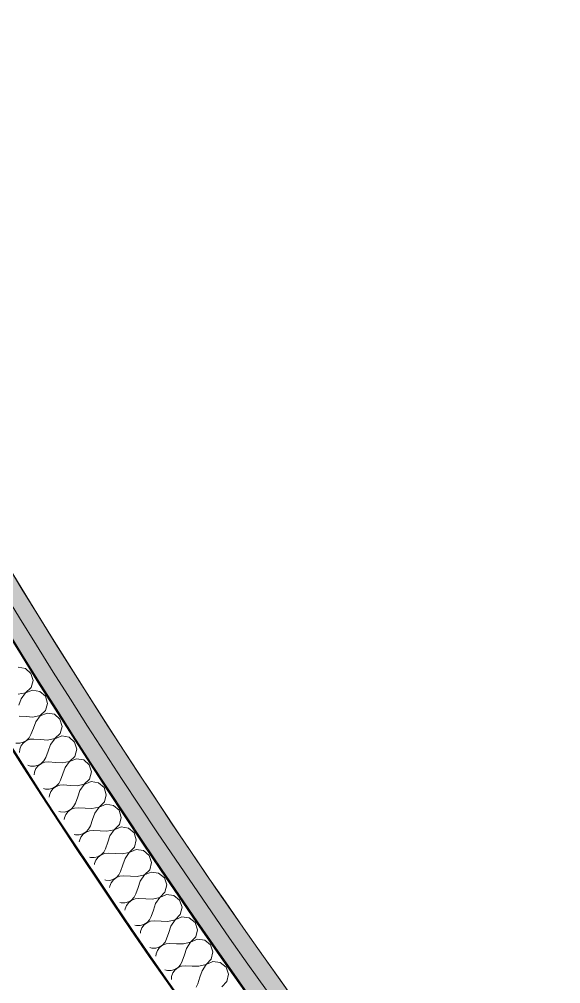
# Model space of a CAD drawing. Header units: millimetres. Extents: x -50172 to 74273, y -80883 to 11206.
# Drawn here: x -40371 to -39896, y -67202 to -66356 of the extents above; entities that cross this region are included whole.
import ezdxf
from ezdxf.enums import TextEntityAlignment as Align

# ---------------------------------------------------------------- set-up
doc = ezdxf.new("R2010")
doc.units = ezdxf.units.MM
doc.header["$MEASUREMENT"] = 0
doc.linetypes.add('Double Dashed', pattern=[1093.611073, 529.166651, -211.666656, 141.111112, -211.666656])
for name, color, linetype in [('A-25-M_Wall_Ext', 7, 'Continuous'), ('New_A-05-M_Gross_Int_Circulation', 7, 'Continuous'), ('New_A-15-MG_Structural_Grid_Phase_2', 7, 'Continuous'), ('New_A-20-M_Floor_Slab', 7, 'Continuous'), ('New_A-25-M_Wall_Int', 7, 'Continuous')]:
    doc.layers.add(name, color=color, linetype=linetype)
for name, color, linetype, lineweight in [('A-25-M_Wall_Ext_Pen_No__1', 7, 'Continuous', 13), ('New_A-20-M_Floor_Slab_Pen_No__89', 8, 'Continuous', 20), ('New_A-25-M_Wall_Int_Pen_No__1', 7, 'Continuous', 13), ('New_A-25-M_Wall_Int_Pen_No__150', 7, 'Continuous', 0), ('New_ArchiCAD Zone Stamps_Pen_No__9', 7, 'Continuous', 13)]:
    doc.layers.add(name, color=color, linetype=linetype, lineweight=lineweight)
for name, color, linetype, lineweight, true_color in [('A-25-M_Wall_Ext_Pen_No__107', 7, 'Continuous', 15, 0xa6a6a6), ('New_A-05-M_Gross_Int_Circulation_Pen_No__74', 7, 'Continuous', 20, 0x606060), ('New_A-15-MG_Structural_Grid_Phase_2_Pen_No__222', 7, 'Continuous', 13, 0x65af33), ('New_A-25-M_Wall_Int_Pen_No__107', 7, 'Continuous', 15, 0xa6a6a6), ('New_A-25-M_Wall_Int_Pen_No__81', 7, 'Continuous', 20, 0x6a6a6a)]:
    doc.layers.add(name, color=color, linetype=linetype, lineweight=lineweight, true_color=true_color)
doc.styles.add('GENERATED_STYLE_1', font='')
doc.styles.add('GENERATED_STYLE_3', font='')
doc.styles.get('GENERATED_STYLE_1').set_extended_font_data('Arial', bold=True)
doc.styles.get('GENERATED_STYLE_3').set_extended_font_data('Arial')
pattern_1 = [(60, (0, 0), (-43.30127, 25), []), (120, (0, 0), (43.30127, 25), [])]

# ---------------------------------------------------------------- blocks, each defined once
blk = doc.blocks.new('Stair 07 _INB 1162_12_1', base_point=(-38481.27, -67611.31))
at = {"layer": 'New_A-05-M_Gross_Int_Circulation_Pen_No__74', "linetype": 'Continuous'}
blk.add_arc((-35520.95, -63902.84), 5676.01, 206.46566, 243.05793, dxfattribs=at)
at = {"layer": 'New_ArchiCAD Zone Stamps_Pen_No__9'}
for tag, height, style, p in [('ROOM_NAME', 250, 'GENERATED_STYLE_1', (-38720.58, -66310.5)), ('zoneNameLine2', 250, 'GENERATED_STYLE_1', (-38909.01, -66742.64)), ('ROOM_NUMBER', 200, 'GENERATED_STYLE_3', (-39097.44, -67163.34)), ('measuredAreaCode', 200, 'GENERATED_STYLE_3', (-39254.47, -67523.45)), ('DUMMY_649', 200, 'GENERATED_STYLE_3', (-38947.07, -67657.49)), ('DUMMY_650', 200, 'GENERATED_STYLE_3', (-38457.72, -67870.87)), ('DUMMY_651', 133.33, 'GENERATED_STYLE_3', (-38178.43, -67977.42))]:
    blk.add_attdef(tag, text='', height=height, rotation=336.44041, dxfattribs=dict(at, style=style)).set_placement(p, align=Align.TOP_LEFT)
blk = doc.blocks.new('Slab_72_1', base_point=(-42333.29, -61441.2))
at = {"layer": 'New_A-20-M_Floor_Slab_Pen_No__89', "linetype": 'Continuous', "flags": 128}
blk.add_lwpolyline([(-42333.29, -61441.2), (-41972.22, -61401.42), (-41891.31, -61215.87), (-38443.39, -62719.34), (-39389.38, -64888.81), (-38066.61, -65465.6), (-36669.45, -66074.83), (-37137.69, -67148.64), (-37136.69, -67149.07), (-38218.56, -69630.14, -0.146996), (-40926.49, -67202.74, -0.080916), (-41673.87, -65403.74, -0.028315)], format="xyb", close=True, dxfattribs=at)
blk = doc.blocks.new('*X356')
at = {"layer": 'New_A-25-M_Wall_Int_Pen_No__150', "linetype": 'Continuous'}
for p, q in [((-40365.18, -66925.64), (-40371.58, -66924.46)), ((-40360.36, -66930.01), (-40365.18, -66925.64)), ((-40358.54, -66936.25), (-40360.36, -66930.01)), ((-40365.05, -66946.95), (-40360.28, -66942.52)), ((-40360.28, -66942.52), (-40358.54, -66936.25)), ((-40371.43, -66948.2), (-40365.05, -66946.95)), ((-40365, -66947.03), (-40368.89, -66952.24)), ((-40358.94, -66944.65), (-40365, -66947.03)), ((-40352.54, -66945.81), (-40358.94, -66944.65)), ((-40347.69, -66950.16), (-40352.54, -66945.81)), ((-40345.85, -66956.4), (-40347.69, -66950.16)), ((-40368.89, -66952.24), (-40371.01, -66957.81)), ((-40347.56, -66962.68), (-40345.85, -66956.4)), ((-40364.64, -66967.92), (-40370.58, -66967.43)), ((-40358.69, -66968.4), (-40364.64, -66967.92)), ((-40358.69, -66968.4), (-40352.31, -66967.12)), ((-40352.26, -66967.2), (-40356.14, -66972.43)), ((-40352.31, -66967.12), (-40347.56, -66962.68)), ((-40346.21, -66964.8), (-40352.26, -66967.2)), ((-40339.81, -66965.93), (-40346.21, -66964.8)), ((-40334.95, -66970.25), (-40339.81, -66965.93)), ((-40356.14, -66972.43), (-40358.23, -66978.01)), ((-40333.08, -66976.49), (-40334.95, -66970.25)), ((-40334.76, -66982.77), (-40333.08, -66976.49)), ((-40361.89, -66986.48), (-40360.33, -66983.59)), ((-40358.23, -66978.01), (-40360.33, -66983.59)), ((-40339.5, -66987.24), (-40334.76, -66982.77)), ((-40333.41, -66984.89), (-40339.44, -66987.32)), ((-40326.99, -66986), (-40333.41, -66984.89)), ((-40373.53, -66991.11), (-40370.24, -66991.24)), ((-40370.24, -66991.24), (-40367.04, -66990.46)), ((-40368.88, -66993.37), (-40370.15, -66996.41)), ((-40366.82, -66990.81), (-40368.88, -66993.37)), ((-40367.04, -66990.46), (-40364.19, -66988.83)), ((-40364.14, -66988.91), (-40366.82, -66990.81)), ((-40364.19, -66988.83), (-40361.89, -66986.48)), ((-40361.04, -66987.82), (-40364.14, -66988.91)), ((-40357.76, -66987.63), (-40361.04, -66987.82)), ((-40351.81, -66988.09), (-40357.76, -66987.63)), ((-40345.87, -66988.54), (-40351.81, -66988.09)), ((-40345.87, -66988.54), (-40339.5, -66987.24)), ((-40343.3, -66992.56), (-40345.37, -66998.15)), ((-40339.44, -66987.32), (-40343.3, -66992.56)), ((-40322.12, -66990.3), (-40326.99, -66986)), ((-40320.22, -66996.52), (-40322.12, -66990.3)), ((-40370.15, -66996.41), (-40370.52, -66999.45)), ((-40345.37, -66998.15), (-40347.44, -67003.74)), ((-40321.88, -67002.82), (-40320.22, -66996.52)), ((-40363.12, -67010.51), (-40360.61, -67011.32)), ((-40357.32, -67011.43), (-40354.13, -67010.64)), ((-40354.13, -67010.64), (-40351.28, -67009)), ((-40351.23, -67009.08), (-40353.9, -67010.99)), ((-40351.28, -67009), (-40349, -67006.64)), ((-40348.14, -67007.98), (-40351.23, -67009.08)), ((-40349, -67006.64), (-40347.44, -67003.74)), ((-40344.85, -67007.76), (-40348.14, -67007.98)), ((-40338.91, -67008.2), (-40344.85, -67007.76)), ((-40332.96, -67008.63), (-40338.91, -67008.2)), ((-40332.96, -67008.63), (-40326.59, -67007.3)), ((-40326.54, -67007.38), (-40330.37, -67012.64)), ((-40326.59, -67007.3), (-40321.88, -67002.82)), ((-40320.51, -67004.93), (-40326.54, -67007.38)), ((-40314.1, -67006.01), (-40320.51, -67004.93)), ((-40309.2, -67010.29), (-40314.1, -67006.01)), ((-40307.28, -67016.51), (-40309.2, -67010.29)), ((-40360.61, -67011.32), (-40357.32, -67011.43)), ((-40357.21, -67016.6), (-40357.48, -67018.93)), ((-40355.95, -67013.56), (-40357.21, -67016.6)), ((-40353.9, -67010.99), (-40355.95, -67013.56)), ((-40332.42, -67018.24), (-40334.47, -67023.84)), ((-40330.37, -67012.64), (-40332.42, -67018.24)), ((-40308.91, -67022.81), (-40307.28, -67016.51)), ((-40338.29, -67029.11), (-40336.01, -67026.74)), ((-40336.01, -67026.74), (-40334.47, -67023.84)), ((-40319.97, -67028.67), (-40313.61, -67027.31)), ((-40313.56, -67027.39), (-40317.37, -67032.67)), ((-40313.61, -67027.31), (-40308.91, -67022.81)), ((-40307.54, -67024.91), (-40313.56, -67027.39)), ((-40301.12, -67025.96), (-40307.54, -67024.91)), ((-40296.2, -67030.23), (-40301.12, -67025.96)), ((-40349.49, -67030.87), (-40347.61, -67031.47)), ((-40347.61, -67031.47), (-40344.32, -67031.57)), ((-40344.32, -67031.57), (-40341.13, -67030.76)), ((-40342.94, -67033.69), (-40344.19, -67036.74)), ((-40340.9, -67031.11), (-40342.94, -67033.69)), ((-40341.13, -67030.76), (-40338.29, -67029.11)), ((-40338.24, -67029.19), (-40340.9, -67031.11)), ((-40335.15, -67028.08), (-40338.24, -67029.19)), ((-40331.87, -67027.85), (-40335.15, -67028.08)), ((-40325.92, -67028.26), (-40331.87, -67027.85)), ((-40319.97, -67028.67), (-40325.92, -67028.26)), ((-40317.37, -67032.67), (-40319.39, -67038.27)), ((-40294.26, -67036.43), (-40296.2, -67030.23)), ((-40344.19, -67036.74), (-40344.39, -67038.5)), ((-40322.95, -67046.79), (-40321.42, -67043.88)), ((-40319.39, -67038.27), (-40321.42, -67043.88)), ((-40300.54, -67047.27), (-40295.86, -67042.74)), ((-40295.86, -67042.74), (-40294.26, -67036.43)), ((-40335.93, -67051.12), (-40334.52, -67051.57)), ((-40334.52, -67051.57), (-40331.23, -67051.65)), ((-40331.23, -67051.65), (-40328.05, -67050.83)), ((-40327.82, -67051.18), (-40329.84, -67053.77)), ((-40328.05, -67050.83), (-40325.21, -67049.17)), ((-40325.16, -67049.25), (-40327.82, -67051.18)), ((-40325.21, -67049.17), (-40322.95, -67046.79)), ((-40322.07, -67048.12), (-40325.16, -67049.25)), ((-40318.8, -67047.88), (-40322.07, -67048.12)), ((-40312.85, -67048.27), (-40318.8, -67047.88)), ((-40306.9, -67048.65), (-40312.85, -67048.27)), ((-40306.9, -67048.65), (-40300.54, -67047.27)), ((-40304.27, -67052.64), (-40306.28, -67058.25)), ((-40300.49, -67047.35), (-40304.27, -67052.64)), ((-40294.48, -67044.84), (-40300.49, -67047.35)), ((-40288.05, -67045.87), (-40294.48, -67044.84)), ((-40283.12, -67050.11), (-40288.05, -67045.87)), ((-40281.15, -67056.31), (-40283.12, -67050.11)), ((-40331.08, -67056.82), (-40331.22, -67058.16)), ((-40329.84, -67053.77), (-40331.08, -67056.82)), ((-40306.28, -67058.25), (-40308.28, -67063.87)), ((-40282.73, -67062.62), (-40281.15, -67056.31)), ((-40314.88, -67070.85), (-40312.05, -67069.17)), ((-40312, -67069.25), (-40314.65, -67071.19)), ((-40312.05, -67069.17), (-40309.8, -67066.78)), ((-40308.92, -67068.11), (-40312, -67069.25)), ((-40309.8, -67066.78), (-40308.28, -67063.87)), ((-40305.64, -67067.86), (-40308.92, -67068.11)), ((-40299.69, -67068.22), (-40305.64, -67067.86)), ((-40293.74, -67068.58), (-40299.69, -67068.22)), ((-40293.74, -67068.58), (-40287.39, -67067.17)), ((-40287.33, -67067.25), (-40291.1, -67072.55)), ((-40287.39, -67067.17), (-40282.73, -67062.62)), ((-40281.34, -67064.72), (-40287.33, -67067.25)), ((-40274.91, -67065.71), (-40281.34, -67064.72)), ((-40269.96, -67069.94), (-40274.91, -67065.71)), ((-40322.45, -67071.27), (-40321.35, -67071.61)), ((-40321.35, -67071.61), (-40318.06, -67071.68)), ((-40318.06, -67071.68), (-40314.88, -67070.85)), ((-40317.89, -67076.85), (-40318, -67077.92)), ((-40316.66, -67073.79), (-40317.89, -67076.85)), ((-40314.65, -67071.19), (-40316.66, -67073.79)), ((-40293.08, -67078.17), (-40295.06, -67083.8)), ((-40291.1, -67072.55), (-40293.08, -67078.17)), ((-40267.96, -67076.13), (-40269.96, -67069.94)), ((-40269.51, -67082.45), (-40267.96, -67076.13)), ((-40298.81, -67089.12), (-40296.56, -67086.72)), ((-40296.56, -67086.72), (-40295.06, -67083.8)), ((-40274.15, -67087.01), (-40269.51, -67082.45)), ((-40268.11, -67084.54), (-40274.1, -67087.09)), ((-40261.68, -67085.51), (-40268.11, -67084.54)), ((-40256.71, -67089.71), (-40261.68, -67085.51)), ((-40309.04, -67091.31), (-40308.1, -67091.6)), ((-40308.1, -67091.6), (-40304.8, -67091.65)), ((-40304.8, -67091.65), (-40301.63, -67090.81)), ((-40303.4, -67093.76), (-40304.61, -67096.82)), ((-40301.4, -67091.15), (-40303.4, -67093.76)), ((-40301.63, -67090.81), (-40298.81, -67089.12)), ((-40298.76, -67089.2), (-40301.4, -67091.15)), ((-40295.68, -67088.05), (-40298.76, -67089.2)), ((-40292.4, -67087.78), (-40295.68, -67088.05)), ((-40286.45, -67088.12), (-40292.4, -67087.78)), ((-40280.5, -67088.45), (-40286.45, -67088.12)), ((-40280.5, -67088.45), (-40274.15, -67087.01)), ((-40277.84, -67092.41), (-40279.8, -67098.04)), ((-40274.1, -67087.09), (-40277.84, -67092.41)), ((-40254.69, -67095.89), (-40256.71, -67089.71)), ((-40304.61, -67096.82), (-40304.71, -67097.78)), ((-40283.25, -67106.61), (-40281.75, -67103.68)), ((-40279.8, -67098.04), (-40281.75, -67103.68)), ((-40260.84, -67106.8), (-40256.22, -67102.22)), ((-40256.22, -67102.22), (-40254.69, -67095.89)), ((-40295.69, -67111.25), (-40294.76, -67111.53)), ((-40294.76, -67111.53), (-40291.47, -67111.57)), ((-40291.47, -67111.57), (-40288.3, -67110.71)), ((-40288.06, -67111.06), (-40290.05, -67113.67)), ((-40288.3, -67110.71), (-40285.48, -67109.01)), ((-40285.43, -67109.09), (-40288.06, -67111.06)), ((-40285.48, -67109.01), (-40283.25, -67106.61)), ((-40282.36, -67107.93), (-40285.43, -67109.09)), ((-40279.08, -67107.64), (-40282.36, -67107.93)), ((-40273.13, -67107.96), (-40279.08, -67107.64)), ((-40267.18, -67108.26), (-40273.13, -67107.96)), ((-40267.18, -67108.26), (-40260.84, -67106.8)), ((-40260.78, -67106.88), (-40264.5, -67112.22)), ((-40254.81, -67104.3), (-40260.78, -67106.88)), ((-40248.37, -67105.25), (-40254.81, -67104.3)), ((-40243.39, -67109.43), (-40248.37, -67105.25)), ((-40241.34, -67115.6), (-40243.39, -67109.43)), ((-40291.25, -67116.74), (-40291.35, -67117.73)), ((-40290.05, -67113.67), (-40291.25, -67116.74)), ((-40266.44, -67117.86), (-40268.37, -67123.5)), ((-40264.5, -67112.22), (-40266.44, -67117.86)), ((-40242.84, -67121.93), (-40241.34, -67115.6)), ((-40274.88, -67130.56), (-40272.08, -67128.85)), ((-40272.02, -67128.93), (-40274.65, -67130.9)), ((-40272.08, -67128.85), (-40269.85, -67126.43)), ((-40268.95, -67127.75), (-40272.02, -67128.93)), ((-40269.85, -67126.43), (-40268.37, -67123.5)), ((-40265.68, -67127.46), (-40268.95, -67127.75)), ((-40259.73, -67127.74), (-40265.68, -67127.46)), ((-40253.77, -67128.02), (-40259.73, -67127.74)), ((-40253.77, -67128.02), (-40247.44, -67126.53)), ((-40247.38, -67126.61), (-40251.08, -67131.97)), ((-40247.44, -67126.53), (-40242.84, -67121.93)), ((-40241.42, -67124.01), (-40247.38, -67126.61)), ((-40234.98, -67124.93), (-40241.42, -67124.01)), ((-40229.98, -67129.09), (-40234.98, -67124.93)), ((-40227.9, -67135.25), (-40229.98, -67129.09)), ((-40282.41, -67131.09), (-40281.34, -67131.4)), ((-40281.34, -67131.4), (-40278.05, -67131.43)), ((-40278.05, -67131.43), (-40274.88, -67130.56)), ((-40277.81, -67136.6), (-40277.92, -67137.79)), ((-40276.63, -67133.53), (-40277.81, -67136.6)), ((-40274.65, -67130.9), (-40276.63, -67133.53)), ((-40251.08, -67131.97), (-40252.99, -67137.61)), ((-40229.37, -67141.59), (-40227.9, -67135.25)), ((-40256.37, -67146.2), (-40254.9, -67143.26)), ((-40252.99, -67137.61), (-40254.9, -67143.26)), ((-40233.95, -67146.21), (-40229.37, -67141.59)), ((-40227.95, -67143.66), (-40233.9, -67146.29)), ((-40221.5, -67144.55), (-40227.95, -67143.66)), ((-40216.48, -67148.69), (-40221.5, -67144.55)), ((-40269.2, -67150.83), (-40267.84, -67151.22)), ((-40267.84, -67151.22), (-40264.55, -67151.24)), ((-40264.55, -67151.24), (-40261.38, -67150.35)), ((-40263.12, -67153.33), (-40264.29, -67156.4)), ((-40261.15, -67150.7), (-40263.12, -67153.33)), ((-40261.38, -67150.35), (-40258.58, -67148.63)), ((-40258.53, -67148.71), (-40261.15, -67150.7)), ((-40258.58, -67148.63), (-40256.37, -67146.2)), ((-40255.47, -67147.52), (-40258.53, -67148.71)), ((-40252.19, -67147.21), (-40255.47, -67147.52)), ((-40246.24, -67147.47), (-40252.19, -67147.21)), ((-40240.28, -67147.73), (-40246.24, -67147.47)), ((-40240.28, -67147.73), (-40233.95, -67146.21)), ((-40237.58, -67151.66), (-40239.46, -67157.32)), ((-40233.9, -67146.29), (-40237.58, -67151.66)), ((-40214.38, -67154.85), (-40216.48, -67148.69)), ((-40264.29, -67156.4), (-40264.42, -67157.96)), ((-40239.46, -67157.32), (-40241.35, -67162.97)), ((-40220.39, -67165.83), (-40215.83, -67161.2)), ((-40215.83, -67161.2), (-40214.38, -67154.85)), ((-40256.05, -67170.47), (-40254.25, -67170.99)), ((-40254.25, -67170.99), (-40250.96, -67170.99)), ((-40250.96, -67170.99), (-40247.8, -67170.09)), ((-40247.56, -67170.43), (-40249.52, -67173.07)), ((-40247.8, -67170.09), (-40245.01, -67168.35)), ((-40244.96, -67168.43), (-40247.56, -67170.43)), ((-40245.01, -67168.35), (-40242.8, -67165.92)), ((-40241.9, -67167.23), (-40244.96, -67168.43)), ((-40242.8, -67165.92), (-40241.35, -67162.97)), ((-40238.63, -67166.91), (-40241.9, -67167.23)), ((-40232.67, -67167.15), (-40238.63, -67166.91)), ((-40226.71, -67167.38), (-40232.67, -67167.15)), ((-40226.71, -67167.38), (-40220.39, -67165.83)), ((-40223.99, -67171.3), (-40225.85, -67176.96)), ((-40220.34, -67165.91), (-40223.99, -67171.3)), ((-40214.4, -67163.26), (-40220.34, -67165.91)), ((-40207.95, -67164.12), (-40214.4, -67163.26)), ((-40202.91, -67168.24), (-40207.95, -67164.12)), ((-40200.79, -67174.39), (-40202.91, -67168.24)), ((-40250.68, -67176.15), (-40250.86, -67178.23)), ((-40249.52, -67173.07), (-40250.68, -67176.15)), ((-40225.85, -67176.96), (-40227.71, -67182.62)), ((-40202.2, -67180.74), (-40200.79, -67174.39)), ((-40234.14, -67189.77), (-40231.35, -67188.02)), ((-40231.3, -67188.1), (-40233.9, -67190.11)), ((-40231.35, -67188.02), (-40229.16, -67185.58)), ((-40228.25, -67186.88), (-40231.3, -67188.1)), ((-40229.16, -67185.58), (-40227.71, -67182.62)), ((-40224.98, -67186.55), (-40228.25, -67186.88)), ((-40219.02, -67186.76), (-40224.98, -67186.55)), ((-40213.06, -67186.97), (-40219.02, -67186.76)), ((-40213.06, -67186.97), (-40206.75, -67185.4)), ((-40206.69, -67185.48), (-40210.32, -67190.88)), ((-40206.75, -67185.4), (-40202.2, -67180.74)), ((-40200.76, -67182.8), (-40206.69, -67185.48)), ((-40194.31, -67183.64), (-40200.76, -67182.8)), ((-40189.25, -67187.73), (-40194.31, -67183.64)), ((-40187.1, -67193.87), (-40189.25, -67187.73)), ((-40242.96, -67190.02), (-40240.59, -67190.69)), ((-40240.59, -67190.69), (-40237.29, -67190.68)), ((-40237.29, -67190.68), (-40234.14, -67189.77)), ((-40236.99, -67195.84), (-40237.21, -67198.61)), ((-40235.85, -67192.76), (-40236.99, -67195.84)), ((-40233.9, -67190.11), (-40235.85, -67192.76)), ((-40212.16, -67196.55), (-40214, -67202.22)), ((-40210.32, -67190.88), (-40212.16, -67196.55)), ((-40188.5, -67200.23), (-40187.1, -67193.87)), ((-40215.43, -67205.18), (-40214, -67202.22)), ((-40193.02, -67204.91), (-40188.5, -67200.23))]:
    blk.add_line(p, q, dxfattribs=at)
blk = doc.blocks.new('Wall_58_1', base_point=(-40577.04, -66482.19))
at = {"layer": 'New_A-25-M_Wall_Int_Pen_No__107', "linetype": 'Continuous'}
for points in [[(-38092.69, -68962.8, -0.158517), (-40577.04, -66482.19), (-40590.37, -66489.08, 0.158553), (-38098.7, -68976.58)], [(-38098.7, -68976.58, -0.158553), (-40590.37, -66489.08), (-40603.7, -66495.96, 0.15859), (-38104.71, -68990.35)]]:
    blk.add_hatch(color=256, dxfattribs=at).paths.add_polyline_path(points)
at = {"layer": 'New_A-25-M_Wall_Int_Pen_No__81', "linetype": 'Continuous', "lineweight": 0, "true_color": 0x353535}
for points in [[(-38104.71, -68990.35, -0.15859), (-40603.7, -66495.96), (-40604.58, -66496.42, 0.158592), (-38105.11, -68991.27)], [(-38125.13, -69037.18, -0.158711), (-40649.01, -66519.37), (-40649.9, -66519.83, 0.158714), (-38125.53, -69038.1)]]:
    blk.add_hatch(color=250, dxfattribs=at).paths.add_polyline_path(points)
at = {"layer": 'New_A-25-M_Wall_Int_Pen_No__1', "linetype": 'Continuous'}
for radius, start, end in [(5676.01, 207.02834, 243.05793), (5691.01, 207.02911, 243.06686), (5707.01, 207.02993, 243.07632), (5706.01, 207.02988, 243.07573), (5758.01, 207.032525, 243.106149), (5757.01, 207.032475, 243.105569)]:
    blk.add_arc((-35520.95, -63902.84), radius, start, end, dxfattribs=at)
at = {"layer": 'New_A-25-M_Wall_Int', "color": 250, "lineweight": 50, "true_color": 0x2a2a2a}
blk.add_blockref('*X356', (0, 0), dxfattribs=at)
blk = doc.blocks.new('Wall_157_1', base_point=(-41867.68, -65448.92))
at = {"layer": 'A-25-M_Wall_Ext_Pen_No__107', "linetype": 'Continuous', "lineweight": 0, "true_color": 0x535353}
for points in [[(-41554.07, -65375.82, 0.226795), (-38161.1, -69523.83), (-38160.27, -69522.01, -0.226793), (-41552.13, -65375.36)], [(-41702.11, -65410.33, 0.226935), (-38224.12, -69662.16), (-38223.3, -69660.34, -0.226933), (-41700.16, -65409.87)]]:
    blk.add_hatch(color=251, dxfattribs=at).paths.add_polyline_path(points)
at = {"layer": 'A-25-M_Wall_Ext_Pen_No__107', "linetype": 'Continuous'}
h = blk.add_hatch(dxfattribs=at)
h.set_pattern_fill('Plaster_0001', color=256, style=0, pattern_type=2)
h.set_pattern_definition([(129.2839, (0, 0), (134.0639, 109.6671), [0, -100]), (129.2839, (-98.69, -16.13), (134.0639, 109.6671), [0, -100])])
h.paths.add_polyline_path([(-41552.13, -65375.36, 0.226793), (-38160.27, -69522.01), (-38154.05, -69508.36, -0.226779), (-41537.52, -65371.96)])
h = blk.add_hatch(dxfattribs=at)
h.set_pattern_fill('Plywood_0001', color=256, style=0, pattern_type=2)
h.set_pattern_definition([(0, (0, 0), (0, 200), [])])
h.paths.add_polyline_path([(-41719.64, -65414.41, 0.226951), (-38231.59, -69678.54), (-38224.12, -69662.16, -0.226935), (-41702.11, -65410.33)])
h = blk.add_hatch(dxfattribs=at)
h.set_pattern_fill('Batt_Insulation_0001', color=256, style=0, pattern_type=2)
h.set_pattern_definition(pattern_1)
h.paths.add_polyline_path([(-41817.04, -65437.12, 0.227038), (-38273.05, -69769.55), (-38231.59, -69678.54, -0.226951), (-41719.64, -65414.41)])
h = blk.add_hatch(dxfattribs=at)
h.set_pattern_fill('Batt_Insulation_0001', color=256, style=0, pattern_type=2)
h.set_pattern_definition(pattern_1)
h.paths.add_polyline_path([(-41841.39, -65442.79, 0.22706), (-38283.41, -69792.3), (-38273.05, -69769.55, -0.227038), (-41817.04, -65437.12)])
blk.add_hatch(color=256, dxfattribs=at).paths.add_polyline_path([(-41867.68, -65448.92, 0.227083), (-38294.61, -69816.87), (-38283.41, -69792.3, -0.22706), (-41841.39, -65442.79)])
at = {"layer": 'A-25-M_Wall_Ext_Pen_No__1', "linetype": 'Continuous'}
for radius, start, end in [(6211.09, 193.725814, 244.838824), (6209.09, 193.726008, 244.838609), (6194.09, 193.727472, 244.836991), (6363.09, 193.711386, 244.854781), (6361.09, 193.711571, 244.854576), (6381.09, 193.709723, 244.85662), (6481.09, 193.700651, 244.866652), (6506.09, 193.698427, 244.869112), (6533.09, 193.696044, 244.871747)]:
    blk.add_arc((-35520.36, -63902.08), radius, start, end, dxfattribs=at)
blk = doc.blocks.new('Standard grid marker_25')
at = {"layer": 'New_A-15-MG_Structural_Grid_Phase_2_Pen_No__222', "linetype": 'Double Dashed'}
blk.add_arc((0, 0), 6044.09, 0, 51.078354, dxfattribs=at)

msp = doc.modelspace()

# ---------------------------------------------------------------- block references
at = {"layer": 'A-25-M_Wall_Ext', "color": 250, "lineweight": 50, "true_color": 0x2a2a2a}
msp.add_blockref('Wall_157_1', (-41867.68, -65448.92), dxfattribs=at)
at = {"layer": 'New_A-05-M_Gross_Int_Circulation', "linetype": 'Continuous'}
msp.add_blockref('Stair 07 _INB 1162_12_1', (-38481.27, -67611.31), dxfattribs=at)
at = {"layer": 'New_A-15-MG_Structural_Grid_Phase_2', "color": 8, "linetype": 'Continuous', "lineweight": 15, "zscale": 1000, "rotation": 193.7422622324414}
msp.add_blockref('Standard grid marker_25', (-35520.36, -63902.08), dxfattribs=at)
at = {"layer": 'New_A-20-M_Floor_Slab', "color": 8, "linetype": 'Continuous', "lineweight": 20}
msp.add_blockref('Slab_72_1', (-42333.29, -61441.2), dxfattribs=at)
at = {"layer": 'New_A-25-M_Wall_Int', "color": 250, "lineweight": 50, "true_color": 0x2a2a2a}
msp.add_blockref('Wall_58_1', (-40577.04, -66482.19), dxfattribs=at)

doc.saveas('drawing.dxf')
